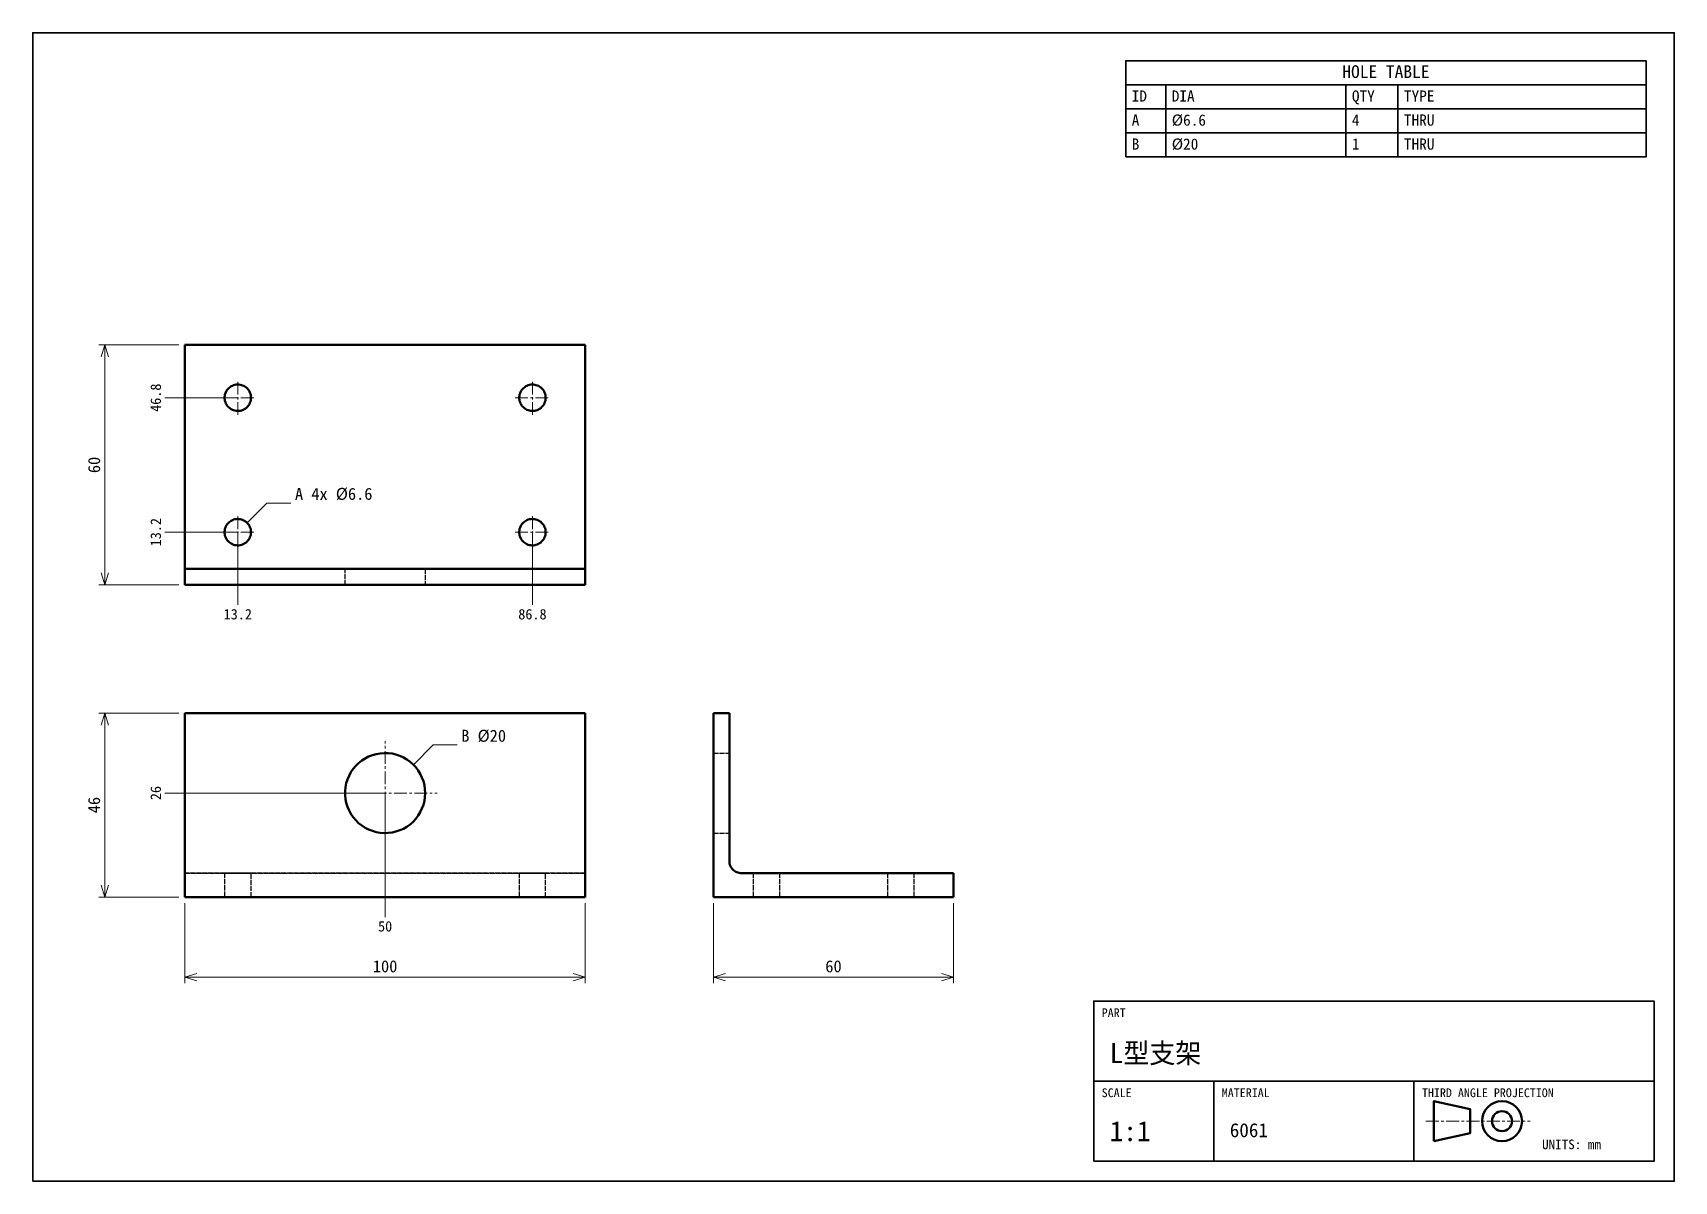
# Model space of a CAD drawing. Header units: millimetres. Extents: x 5 to 415, y 5 to 292.
import ezdxf
from ezdxf.enums import TextEntityAlignment as Align

# ---------------------------------------------------------------- set-up
doc = ezdxf.new("R2010")
doc.units = ezdxf.units.MM
doc.linetypes.add('CENTER', pattern=[5.08, 3.175, -0.635, 0.635, -0.635])
doc.linetypes.add('DASHED', pattern=[1.524, 1.27, -0.254])
for name, color, linetype, lineweight in [('CENTER', 5, 'CENTER', 18), ('DIM', 3, 'CONTINUOUS', 18), ('FRAME', 7, 'CONTINUOUS', 35), ('HIDDEN', 1, 'DASHED', 25), ('TEXT', 7, 'CONTINUOUS', 25), ('VISIBLE', 7, 'CONTINUOUS', 50)]:
    doc.layers.add(name, color=color, linetype=linetype, lineweight=lineweight)

msp = doc.modelspace()

# ---------------------------------------------------------------- linework, layer by layer
at = {"layer": 'CENTER'}
for p, q in [((56.2, 196.51), (56.2, 205.09)), ((129.8, 196.51), (129.8, 205.09)), ((51.91, 200.8), (60.49, 200.8)), ((125.51, 200.8), (134.09, 200.8)), ((56.2, 162.91), (56.2, 171.49)), ((129.8, 162.91), (129.8, 171.49)), ((51.91, 167.2), (60.49, 167.2)), ((125.51, 167.2), (134.09, 167.2)), ((93, 89), (93, 115)), ((80, 102), (106, 102)), ((353, 20), (379, 20))]:
    msp.add_line(p, q, dxfattribs=at)
at = {"layer": 'DIM'}
for p, q in [((41.5, 214), (21.5, 214)), ((23, 154), (23, 214)), ((56.2, 200.8), (38, 200.8)), ((56.2, 167.2), (38, 167.2)), ((56.2, 167.2), (56.2, 149)), ((129.8, 167.2), (129.8, 149)), ((41.5, 154), (21.5, 154)), ((41.5, 122), (21.5, 122)), ((23, 76), (23, 122)), ((93, 102), (38, 102)), ((93, 102), (93, 71)), ((41.5, 76), (21.5, 76)), ((43, 74.5), (43, 54.5)), ((143, 74.5), (143, 54.5)), ((175, 74.5), (175, 54.5)), ((235, 74.5), (235, 54.5)), ((43, 56), (143, 56)), ((175, 56), (235, 56))]:
    msp.add_line(p, q, dxfattribs=at)
for points in [[(23.9, 211), (23, 214), (22.1, 211)], [(58.53, 169.53), (63.48, 174.48), (69.48, 174.48)], [(22.1, 157), (23, 154), (23.9, 157)], [(23.9, 119), (23, 122), (22.1, 119)], [(100.07, 109.07), (105.02, 114.02), (111.02, 114.02)], [(22.1, 79), (23, 76), (23.9, 79)], [(46, 56.9), (43, 56), (46, 55.1)], [(140, 55.1), (143, 56), (140, 56.9)], [(178, 56.9), (175, 56), (178, 55.1)], [(232, 55.1), (235, 56), (232, 56.9)]]:
    msp.add_lwpolyline(points, dxfattribs=at)
at = {"layer": 'FRAME'}
for p, q in [((278, 279), (408, 279)), ((288, 261), (288, 279)), ((333, 261), (333, 279)), ((346, 261), (346, 279)), ((278, 273), (408, 273)), ((278, 267), (408, 267)), ((270, 30), (410, 30)), ((300, 10), (300, 30)), ((350, 10), (350, 30))]:
    msp.add_line(p, q, dxfattribs=at)
for points in [[(5, 5), (415, 5), (415, 292), (5, 292), (5, 5)], [(278, 261), (408, 261), (408, 285), (278, 285), (278, 261)], [(270, 10), (410, 10), (410, 50), (270, 50), (270, 10)]]:
    msp.add_lwpolyline(points, dxfattribs=at)
at = {"layer": 'HIDDEN'}
for p, q in [((43, 154), (43, 214)), ((43, 214), (143, 214)), ((143, 154), (143, 214)), ((143, 158), (43, 158)), ((103, 158), (83, 158)), ((83, 158), (103, 158)), ((83, 154), (83, 158)), ((103, 158), (103, 154)), ((43, 154), (143, 154)), ((103, 154), (83, 154)), ((83, 154), (103, 154)), ((43, 85), (43, 122)), ((143, 122), (43, 122)), ((143, 85), (143, 122)), ((179, 122), (175, 122)), ((175, 76), (175, 122)), ((179, 85), (179, 122)), ((175, 92), (175, 112)), ((175, 112), (175, 102)), ((175, 112), (179, 112)), ((179, 92), (179, 112)), ((179, 112), (179, 102)), ((175, 102), (175, 92)), ((179, 102), (179, 92)), ((175, 92), (179, 92)), ((43, 82), (43, 85)), ((43, 76), (43, 82)), ((143, 82), (43, 82)), ((43, 82), (143, 82)), ((59.5, 82), (52.9, 82)), ((52.9, 82), (59.5, 82)), ((59.5, 82), (52.9, 82)), ((52.9, 82), (59.5, 82)), ((52.9, 82), (52.9, 76)), ((52.9, 82), (52.9, 76)), ((59.5, 76), (59.5, 82)), ((59.5, 76), (59.5, 82)), ((133.1, 82), (126.5, 82)), ((126.5, 82), (133.1, 82)), ((133.1, 82), (126.5, 82)), ((126.5, 82), (133.1, 82)), ((126.5, 82), (126.5, 76)), ((126.5, 82), (126.5, 76)), ((133.1, 76), (133.1, 82)), ((133.1, 76), (133.1, 82)), ((143, 82), (143, 85)), ((143, 76), (143, 82)), ((182, 82), (235, 82)), ((191.5, 82), (184.9, 82)), ((184.9, 82), (188.2, 82)), ((191.5, 82), (184.9, 82)), ((184.9, 82), (188.2, 82)), ((184.9, 82), (184.9, 76)), ((184.9, 82), (184.9, 76)), ((188.2, 82), (191.5, 82)), ((188.2, 82), (191.5, 82)), ((191.5, 82), (191.5, 76)), ((191.5, 82), (191.5, 76)), ((225.1, 82), (218.5, 82)), ((218.5, 82), (221.8, 82)), ((225.1, 82), (218.5, 82)), ((218.5, 82), (221.8, 82)), ((218.5, 82), (218.5, 76)), ((218.5, 82), (218.5, 76)), ((221.8, 82), (225.1, 82)), ((221.8, 82), (225.1, 82)), ((225.1, 82), (225.1, 76)), ((225.1, 82), (225.1, 76)), ((235, 76), (235, 82)), ((43, 76), (143, 76)), ((59.5, 76), (52.9, 76)), ((52.9, 76), (59.5, 76)), ((59.5, 76), (52.9, 76)), ((52.9, 76), (59.5, 76)), ((133.1, 76), (126.5, 76)), ((126.5, 76), (133.1, 76)), ((133.1, 76), (126.5, 76)), ((126.5, 76), (133.1, 76)), ((175, 76), (235, 76)), ((191.5, 76), (184.9, 76)), ((184.9, 76), (188.2, 76)), ((191.5, 76), (184.9, 76)), ((184.9, 76), (188.2, 76)), ((188.2, 76), (191.5, 76)), ((188.2, 76), (191.5, 76)), ((225.1, 76), (218.5, 76)), ((218.5, 76), (221.8, 76)), ((225.1, 76), (218.5, 76)), ((218.5, 76), (221.8, 76)), ((221.8, 76), (225.1, 76)), ((221.8, 76), (225.1, 76))]:
    msp.add_line(p, q, dxfattribs=at)
for points in [[(59.5, 200.8), (59.48, 201.13), (59.43, 201.45), (59.35, 201.77), (59.24, 202.08), (59.1, 202.38), (58.93, 202.66), (58.73, 202.92), (58.5, 203.16), (58.26, 203.38), (57.99, 203.57), (57.71, 203.74), (57.41, 203.87), (57.09, 203.98), (56.77, 204.05), (56.45, 204.09), (56.12, 204.1), (55.79, 204.07), (55.47, 204.02), (55.15, 203.93), (54.84, 203.81), (54.55, 203.66), (54.27, 203.48), (54.02, 203.27), (53.78, 203.04), (53.57, 202.79), (53.38, 202.52), (53.23, 202.23), (53.1, 201.93), (53, 201.61), (52.94, 201.29), (52.9, 200.96), (52.9, 200.64), (52.94, 200.31), (53, 199.99), (53.1, 199.67), (53.23, 199.37), (53.38, 199.08), (53.57, 198.81), (53.78, 198.56), (54.02, 198.33), (54.27, 198.12), (54.55, 197.94), (54.84, 197.79), (55.15, 197.67), (55.47, 197.58), (55.79, 197.53), (56.12, 197.5), (56.45, 197.51), (56.77, 197.55), (57.09, 197.62), (57.41, 197.73), (57.71, 197.86), (57.99, 198.03), (58.26, 198.22), (58.5, 198.44), (58.73, 198.68), (58.93, 198.94), (59.1, 199.22), (59.24, 199.52), (59.35, 199.83), (59.43, 200.15), (59.48, 200.47), (59.5, 200.8)], [(133.1, 200.8), (133.08, 201.13), (133.03, 201.45), (132.95, 201.77), (132.84, 202.08), (132.7, 202.38), (132.53, 202.66), (132.33, 202.92), (132.1, 203.16), (131.86, 203.38), (131.59, 203.57), (131.31, 203.74), (131.01, 203.87), (130.69, 203.98), (130.37, 204.05), (130.05, 204.09), (129.72, 204.1), (129.39, 204.07), (129.07, 204.02), (128.75, 203.93), (128.44, 203.81), (128.15, 203.66), (127.87, 203.48), (127.62, 203.27), (127.38, 203.04), (127.17, 202.79), (126.98, 202.52), (126.83, 202.23), (126.7, 201.93), (126.6, 201.61), (126.54, 201.29), (126.5, 200.96), (126.5, 200.64), (126.54, 200.31), (126.6, 199.99), (126.7, 199.67), (126.83, 199.37), (126.98, 199.08), (127.17, 198.81), (127.38, 198.56), (127.62, 198.33), (127.87, 198.12), (128.15, 197.94), (128.44, 197.79), (128.75, 197.67), (129.07, 197.58), (129.39, 197.53), (129.72, 197.5), (130.05, 197.51), (130.37, 197.55), (130.69, 197.62), (131.01, 197.73), (131.31, 197.86), (131.59, 198.03), (131.86, 198.22), (132.1, 198.44), (132.33, 198.68), (132.53, 198.94), (132.7, 199.22), (132.84, 199.52), (132.95, 199.83), (133.03, 200.15), (133.08, 200.47), (133.1, 200.8)], [(59.5, 167.2), (59.48, 167.53), (59.43, 167.85), (59.35, 168.17), (59.24, 168.48), (59.1, 168.78), (58.93, 169.06), (58.73, 169.32), (58.5, 169.56), (58.26, 169.78), (57.99, 169.97), (57.71, 170.14), (57.41, 170.27), (57.09, 170.38), (56.77, 170.45), (56.45, 170.49), (56.12, 170.5), (55.79, 170.47), (55.47, 170.42), (55.15, 170.33), (54.84, 170.21), (54.55, 170.06), (54.27, 169.88), (54.02, 169.67), (53.78, 169.44), (53.57, 169.19), (53.38, 168.92), (53.23, 168.63), (53.1, 168.33), (53, 168.01), (52.94, 167.69), (52.9, 167.36), (52.9, 167.04), (52.94, 166.71), (53, 166.39), (53.1, 166.07), (53.23, 165.77), (53.38, 165.48), (53.57, 165.21), (53.78, 164.96), (54.02, 164.73), (54.27, 164.52), (54.55, 164.34), (54.84, 164.19), (55.15, 164.07), (55.47, 163.98), (55.79, 163.93), (56.12, 163.9), (56.45, 163.91), (56.77, 163.95), (57.09, 164.02), (57.41, 164.13), (57.71, 164.26), (57.99, 164.43), (58.26, 164.62), (58.5, 164.84), (58.73, 165.08), (58.93, 165.34), (59.1, 165.62), (59.24, 165.92), (59.35, 166.23), (59.43, 166.55), (59.48, 166.87), (59.5, 167.2)], [(133.1, 167.2), (133.08, 167.53), (133.03, 167.85), (132.95, 168.17), (132.84, 168.48), (132.7, 168.78), (132.53, 169.06), (132.33, 169.32), (132.1, 169.56), (131.86, 169.78), (131.59, 169.97), (131.31, 170.14), (131.01, 170.27), (130.69, 170.38), (130.37, 170.45), (130.05, 170.49), (129.72, 170.5), (129.39, 170.47), (129.07, 170.42), (128.75, 170.33), (128.44, 170.21), (128.15, 170.06), (127.87, 169.88), (127.62, 169.67), (127.38, 169.44), (127.17, 169.19), (126.98, 168.92), (126.83, 168.63), (126.7, 168.33), (126.6, 168.01), (126.54, 167.69), (126.5, 167.36), (126.5, 167.04), (126.54, 166.71), (126.6, 166.39), (126.7, 166.07), (126.83, 165.77), (126.98, 165.48), (127.17, 165.21), (127.38, 164.96), (127.62, 164.73), (127.87, 164.52), (128.15, 164.34), (128.44, 164.19), (128.75, 164.07), (129.07, 163.98), (129.39, 163.93), (129.72, 163.9), (130.05, 163.91), (130.37, 163.95), (130.69, 164.02), (131.01, 164.13), (131.31, 164.26), (131.59, 164.43), (131.86, 164.62), (132.1, 164.84), (132.33, 165.08), (132.53, 165.34), (132.7, 165.62), (132.84, 165.92), (132.95, 166.23), (133.03, 166.55), (133.08, 166.87), (133.1, 167.2)], [(103, 102), (102.95, 101), (102.8, 100.02), (102.56, 99.05), (102.21, 98.12), (101.78, 97.22), (101.26, 96.37), (100.66, 95.57), (99.98, 94.84), (99.23, 94.18), (98.43, 93.6), (97.56, 93.1), (96.65, 92.69), (95.71, 92.37), (94.74, 92.15), (93.75, 92.03), (92.75, 92), (91.76, 92.08), (90.77, 92.25), (89.82, 92.52), (88.89, 92.88), (88, 93.34), (87.16, 93.88), (86.38, 94.5), (85.67, 95.2), (85.03, 95.96), (84.47, 96.79), (83.99, 97.66), (83.6, 98.58), (83.31, 99.53), (83.11, 100.51), (83.01, 101.5), (83.01, 102.5), (83.11, 103.49), (83.31, 104.47), (83.6, 105.42), (83.99, 106.34), (84.47, 107.21), (85.03, 108.04), (85.67, 108.8), (86.38, 109.5), (87.16, 110.12), (88, 110.66), (88.89, 111.12), (89.82, 111.48), (90.77, 111.75), (91.76, 111.92), (92.75, 112), (93.75, 111.97), (94.74, 111.85), (95.71, 111.63), (96.65, 111.31), (97.56, 110.9), (98.43, 110.4), (99.23, 109.82), (99.98, 109.16), (100.66, 108.43), (101.26, 107.63), (101.78, 106.78), (102.21, 105.88), (102.56, 104.95), (102.8, 103.98), (102.95, 103), (103, 102)], [(182, 82), (181.71, 82.01), (181.41, 82.06), (181.13, 82.13), (180.85, 82.23), (180.59, 82.35), (180.33, 82.51), (180.1, 82.68), (179.88, 82.88), (179.68, 83.1), (179.51, 83.33), (179.35, 83.59), (179.23, 83.85), (179.13, 84.13), (179.06, 84.41), (179.01, 84.71), (179, 85)]]:
    msp.add_lwpolyline(points, dxfattribs=at)
at = {"layer": 'VISIBLE'}
for p, q in [((43, 161), (43, 214)), ((43, 214), (143, 214)), ((143, 161), (143, 214)), ((43, 161), (43, 158)), ((143, 161), (143, 158)), ((43, 158), (43, 154)), ((143, 158), (43, 158)), ((143, 154), (143, 158)), ((43, 154), (143, 154)), ((43, 76), (43, 122)), ((43, 122), (143, 122)), ((143, 76), (143, 122)), ((175, 122), (179, 122)), ((175, 76), (175, 122)), ((179, 85), (179, 122)), ((182, 82), (235, 82)), ((235, 76), (235, 82)), ((43, 76), (143, 76)), ((175, 76), (235, 76))]:
    msp.add_line(p, q, dxfattribs=at)
for points in [[(59.5, 200.8), (59.48, 201.13), (59.43, 201.45), (59.35, 201.77), (59.24, 202.08), (59.1, 202.38), (58.93, 202.66), (58.73, 202.92), (58.5, 203.16), (58.26, 203.38), (57.99, 203.57), (57.71, 203.74), (57.41, 203.87), (57.09, 203.98), (56.77, 204.05), (56.45, 204.09), (56.12, 204.1), (55.79, 204.07), (55.47, 204.02), (55.15, 203.93), (54.84, 203.81), (54.55, 203.66), (54.27, 203.48), (54.02, 203.27), (53.78, 203.04), (53.57, 202.79), (53.38, 202.52), (53.23, 202.23), (53.1, 201.93), (53, 201.61), (52.94, 201.29), (52.9, 200.96), (52.9, 200.64), (52.94, 200.31), (53, 199.99), (53.1, 199.67), (53.23, 199.37), (53.38, 199.08), (53.57, 198.81), (53.78, 198.56), (54.02, 198.33), (54.27, 198.12), (54.55, 197.94), (54.84, 197.79), (55.15, 197.67), (55.47, 197.58), (55.79, 197.53), (56.12, 197.5), (56.45, 197.51), (56.77, 197.55), (57.09, 197.62), (57.41, 197.73), (57.71, 197.86), (57.99, 198.03), (58.26, 198.22), (58.5, 198.44), (58.73, 198.68), (58.93, 198.94), (59.1, 199.22), (59.24, 199.52), (59.35, 199.83), (59.43, 200.15), (59.48, 200.47), (59.5, 200.8)], [(133.1, 200.8), (133.08, 201.13), (133.03, 201.45), (132.95, 201.77), (132.84, 202.08), (132.7, 202.38), (132.53, 202.66), (132.33, 202.92), (132.1, 203.16), (131.86, 203.38), (131.59, 203.57), (131.31, 203.74), (131.01, 203.87), (130.69, 203.98), (130.37, 204.05), (130.05, 204.09), (129.72, 204.1), (129.39, 204.07), (129.07, 204.02), (128.75, 203.93), (128.44, 203.81), (128.15, 203.66), (127.87, 203.48), (127.62, 203.27), (127.38, 203.04), (127.17, 202.79), (126.98, 202.52), (126.83, 202.23), (126.7, 201.93), (126.6, 201.61), (126.54, 201.29), (126.5, 200.96), (126.5, 200.64), (126.54, 200.31), (126.6, 199.99), (126.7, 199.67), (126.83, 199.37), (126.98, 199.08), (127.17, 198.81), (127.38, 198.56), (127.62, 198.33), (127.87, 198.12), (128.15, 197.94), (128.44, 197.79), (128.75, 197.67), (129.07, 197.58), (129.39, 197.53), (129.72, 197.5), (130.05, 197.51), (130.37, 197.55), (130.69, 197.62), (131.01, 197.73), (131.31, 197.86), (131.59, 198.03), (131.86, 198.22), (132.1, 198.44), (132.33, 198.68), (132.53, 198.94), (132.7, 199.22), (132.84, 199.52), (132.95, 199.83), (133.03, 200.15), (133.08, 200.47), (133.1, 200.8)], [(59.5, 167.2), (59.48, 167.53), (59.43, 167.85), (59.35, 168.17), (59.24, 168.48), (59.1, 168.78), (58.93, 169.06), (58.73, 169.32), (58.5, 169.56), (58.26, 169.78), (57.99, 169.97), (57.71, 170.14), (57.41, 170.27), (57.09, 170.38), (56.77, 170.45), (56.45, 170.49), (56.12, 170.5), (55.79, 170.47), (55.47, 170.42), (55.15, 170.33), (54.84, 170.21), (54.55, 170.06), (54.27, 169.88), (54.02, 169.67), (53.78, 169.44), (53.57, 169.19), (53.38, 168.92), (53.23, 168.63), (53.1, 168.33), (53, 168.01), (52.94, 167.69), (52.9, 167.36), (52.9, 167.04), (52.94, 166.71), (53, 166.39), (53.1, 166.07), (53.23, 165.77), (53.38, 165.48), (53.57, 165.21), (53.78, 164.96), (54.02, 164.73), (54.27, 164.52), (54.55, 164.34), (54.84, 164.19), (55.15, 164.07), (55.47, 163.98), (55.79, 163.93), (56.12, 163.9), (56.45, 163.91), (56.77, 163.95), (57.09, 164.02), (57.41, 164.13), (57.71, 164.26), (57.99, 164.43), (58.26, 164.62), (58.5, 164.84), (58.73, 165.08), (58.93, 165.34), (59.1, 165.62), (59.24, 165.92), (59.35, 166.23), (59.43, 166.55), (59.48, 166.87), (59.5, 167.2)], [(133.1, 167.2), (133.08, 167.53), (133.03, 167.85), (132.95, 168.17), (132.84, 168.48), (132.7, 168.78), (132.53, 169.06), (132.33, 169.32), (132.1, 169.56), (131.86, 169.78), (131.59, 169.97), (131.31, 170.14), (131.01, 170.27), (130.69, 170.38), (130.37, 170.45), (130.05, 170.49), (129.72, 170.5), (129.39, 170.47), (129.07, 170.42), (128.75, 170.33), (128.44, 170.21), (128.15, 170.06), (127.87, 169.88), (127.62, 169.67), (127.38, 169.44), (127.17, 169.19), (126.98, 168.92), (126.83, 168.63), (126.7, 168.33), (126.6, 168.01), (126.54, 167.69), (126.5, 167.36), (126.5, 167.04), (126.54, 166.71), (126.6, 166.39), (126.7, 166.07), (126.83, 165.77), (126.98, 165.48), (127.17, 165.21), (127.38, 164.96), (127.62, 164.73), (127.87, 164.52), (128.15, 164.34), (128.44, 164.19), (128.75, 164.07), (129.07, 163.98), (129.39, 163.93), (129.72, 163.9), (130.05, 163.91), (130.37, 163.95), (130.69, 164.02), (131.01, 164.13), (131.31, 164.26), (131.59, 164.43), (131.86, 164.62), (132.1, 164.84), (132.33, 165.08), (132.53, 165.34), (132.7, 165.62), (132.84, 165.92), (132.95, 166.23), (133.03, 166.55), (133.08, 166.87), (133.1, 167.2)], [(103, 102), (102.95, 101), (102.8, 100.02), (102.56, 99.05), (102.21, 98.12), (101.78, 97.22), (101.26, 96.37), (100.66, 95.57), (99.98, 94.84), (99.23, 94.18), (98.43, 93.6), (97.56, 93.1), (96.65, 92.69), (95.71, 92.37), (94.74, 92.15), (93.75, 92.03), (92.75, 92), (91.76, 92.08), (90.77, 92.25), (89.82, 92.52), (88.89, 92.88), (88, 93.34), (87.16, 93.88), (86.38, 94.5), (85.67, 95.2), (85.03, 95.96), (84.47, 96.79), (83.99, 97.66), (83.6, 98.58), (83.31, 99.53), (83.11, 100.51), (83.01, 101.5), (83.01, 102.5), (83.11, 103.49), (83.31, 104.47), (83.6, 105.42), (83.99, 106.34), (84.47, 107.21), (85.03, 108.04), (85.67, 108.8), (86.38, 109.5), (87.16, 110.12), (88, 110.66), (88.89, 111.12), (89.82, 111.48), (90.77, 111.75), (91.76, 111.92), (92.75, 112), (93.75, 111.97), (94.74, 111.85), (95.71, 111.63), (96.65, 111.31), (97.56, 110.9), (98.43, 110.4), (99.23, 109.82), (99.98, 109.16), (100.66, 108.43), (101.26, 107.63), (101.78, 106.78), (102.21, 105.88), (102.56, 104.95), (102.8, 103.98), (102.95, 103), (103, 102)], [(182, 82), (181.71, 82.01), (181.41, 82.06), (181.13, 82.13), (180.85, 82.23), (180.59, 82.35), (180.33, 82.51), (180.1, 82.68), (179.88, 82.88), (179.68, 83.1), (179.51, 83.33), (179.35, 83.59), (179.23, 83.85), (179.13, 84.13), (179.06, 84.41), (179.01, 84.71), (179, 85)], [(355, 15), (364, 17), (364, 23), (355, 25), (355, 15)]]:
    msp.add_lwpolyline(points, dxfattribs=at)
for radius in [5, 2.5]:
    msp.add_circle((372, 20), radius, dxfattribs=at)

# ---------------------------------------------------------------- texts
at = {"layer": 'TEXT'}
for s, height, p in [('HOLE TABLE', 3.2, (343, 280.7)), ('13.2', 2.6, (56.2, 145.4)), ('86.8', 2.6, (129.8, 145.4)), ('50', 2.6, (93, 67.4)), ('100', 3, (93, 57.2)), ('60', 3, (205, 57.2))]:
    msp.add_text(s, height=height, dxfattribs=at).set_placement(p, align=Align.CENTER)
for s, height, p in [('ID', 2.8, (279.5, 274.8)), ('DIA', 2.8, (289.5, 274.8)), ('QTY', 2.8, (334.5, 274.8)), ('TYPE', 2.8, (347.5, 274.8)), ('A', 2.8, (279.5, 268.8)), ('Ø6.6', 2.8, (289.5, 268.8)), ('4', 2.8, (334.5, 268.8)), ('THRU', 2.8, (347.5, 268.8)), ('B', 2.8, (279.5, 262.8)), ('Ø20', 2.8, (289.5, 262.8)), ('1', 2.8, (334.5, 262.8)), ('THRU', 2.8, (347.5, 262.8)), ('A 4x Ø6.6', 3, (70.48, 175.28)), ('B Ø20', 3, (112.02, 114.82)), ('PART', 2.2, (272, 46)), ('L型支架', 5, (274, 34.5)), ('SCALE', 2.2, (272, 26)), ('MATERIAL', 2.2, (302, 26)), ('THIRD ANGLE PROJECTION', 2.2, (352, 26)), ('1:1', 5, (274, 15)), ('6061', 3.5, (304, 16)), ('UNITS: mm', 2.4, (382, 13))]:
    msp.add_text(s, height=height, dxfattribs=at).set_placement(p)
for s, height, p in [('46.8', 2.6, (37, 200.8)), ('60', 3, (21.8, 184)), ('13.2', 2.6, (37, 167.2)), ('26', 2.6, (37, 102)), ('46', 3, (21.8, 99))]:
    msp.add_text(s, height=height, rotation=90, dxfattribs=at).set_placement(p, align=Align.CENTER)

doc.saveas('drawing.dxf')
